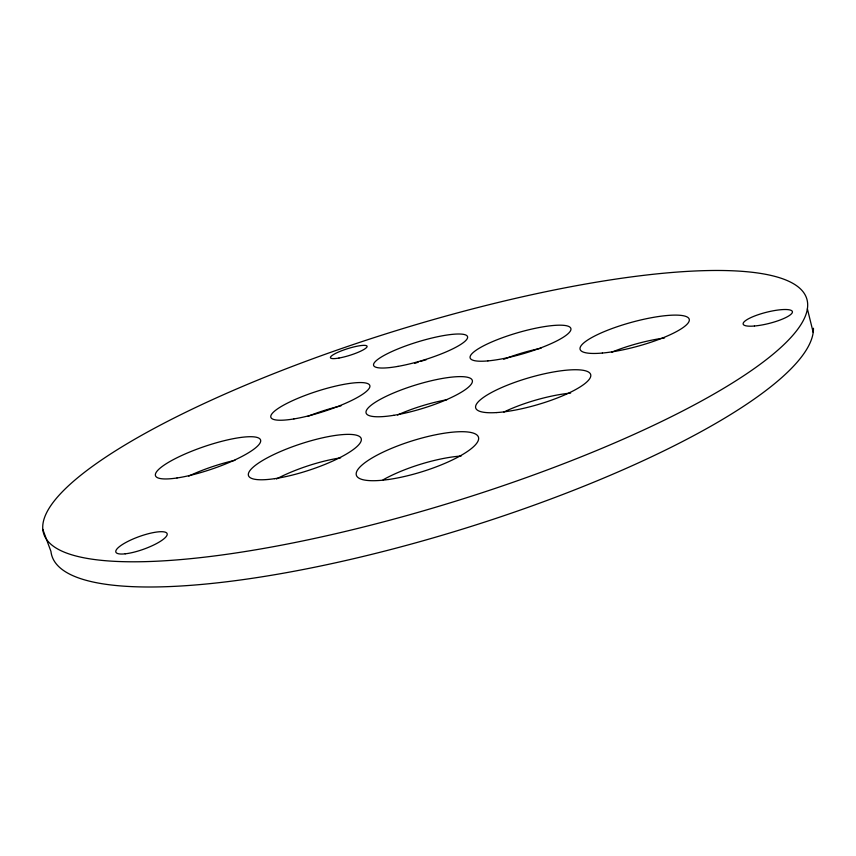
<?xml version="1.0" encoding="UTF-8"?>
<svg xmlns="http://www.w3.org/2000/svg" width="856" height="856" viewBox="0 0 856 856"><rect width="100%" height="100%" fill="white"/><g stroke="black" fill="none" stroke-linecap="round" stroke-linejoin="round"><path stroke-width="1.28" d="M42.8 529.415L50.953 551.425A397.88 95.358 -17.1 0 0 438.368 536.38A397.88 95.358 -17.1 0 0 813.446 328.255M807.379 308.845A399.217 90.244 -17.1 0 1 220.944 555.105A399.217 90.244 -17.1 0 1 247.234 384.462A399.217 90.244 -17.1 0 1 807.379 308.845L813.2 332.395M383.103 479.809A63.708 17.109 -17.3 0 1 461.17 456.013M397.537 414.989A55.362 12.926 -17.1 0 1 446.832 399.752M503.745 359.285A52.312 11.46 -16.2 0 1 541.056 348.231M414.679 363.383A48.953 10.101 -17 0 1 418.156 362.206M420.531 361.425A48.953 10.101 -17 0 1 426.481 359.606M503.863 412.046A59.685 14.916 -16.1 0 1 570.631 393.075M276.435 478.986A59.096 14.595 -18.2 0 1 340.602 457.853M307.775 416.401A51.799 11.256 -17.8 0 1 340.998 405.851M611.623 352.244A56.421 13.065 -15.2 0 1 664.556 337.949M188.737 476.086A55.298 12.562 -18.9 0 1 234.929 460.346M388.346 479.51A63.933 16.2 -17.3 0 0 478.622 438.015A63.933 16.2 -17.3 0 0 385.254 451.123A63.933 16.2 -17.3 0 0 388.346 479.51M397.997 366.379A49.092 9.544 -17 0 0 467.601 337.007A49.092 9.544 -17 0 0 396.168 349.655A49.092 9.544 -17 0 0 397.997 366.379M393.781 415.31A55.533 12.219 -17.1 0 0 472.394 380.867A55.533 12.219 -17.1 0 0 391.449 393.899A55.533 12.219 -17.1 0 0 393.781 415.31M487.909 360.9A52.473 10.839 -16.3 0 0 570.139 331.379A52.473 10.839 -16.3 0 0 503.371 337.382A52.473 10.839 -16.3 0 0 487.909 360.9M602.378 353.046A56.603 12.359 -15.4 0 0 688.984 321.514A56.603 12.359 -15.4 0 0 612.489 328.383A56.603 12.359 -15.4 0 0 602.378 353.046M496.437 412.581A59.888 14.124 -16.2 0 0 589.987 378.202A59.888 14.124 -16.2 0 0 512.937 383.039A59.888 14.124 -16.2 0 0 496.437 412.581M274.487 478.686A59.299 13.814 -18.2 0 0 361.286 440.305A59.299 13.814 -18.2 0 0 278.714 452.289A59.299 13.814 -18.2 0 0 274.487 478.686M177.031 477.969A55.48 11.877 -18.8 0 0 260.385 442.274A55.48 11.877 -18.8 0 0 186.629 453.316A55.48 11.877 -18.8 0 0 177.031 477.969M293.94 418.926A51.959 10.646 -17.8 0 0 369.878 386.655A51.959 10.646 -17.8 0 0 297.192 398.618A51.959 10.646 -17.8 0 0 293.94 418.926M125.211 553.821A27.232 6.698 -19.8 0 0 166.888 535.471A27.232 6.698 -19.8 0 0 132.434 539.269A27.232 6.698 -19.8 0 0 125.211 553.821M338.944 358.054A19.217 3.51 -17.4 0 0 367.096 346.573A19.217 3.51 -17.4 0 0 340.207 351.324A19.217 3.51 -17.4 0 0 338.944 358.054M754.446 326.008A25.413 5.735 -14.2 0 0 792.41 312.215A25.413 5.735 -14.2 0 0 756.447 315.318A25.413 5.735 -14.2 0 0 754.446 326.008"/></g></svg>
